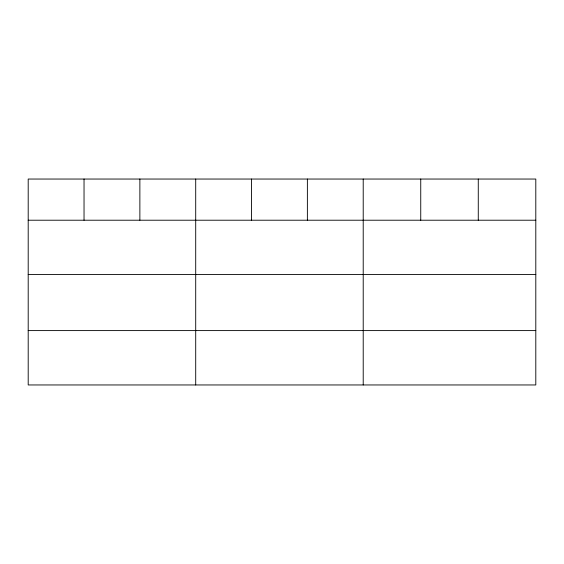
<?xml version="1.0" encoding="UTF-8"?>
<svg xmlns="http://www.w3.org/2000/svg" width="564" height="564" viewBox="0 0 564 564"><rect width="100%" height="100%" fill="white"/><g stroke="black" fill="none" stroke-linecap="round" stroke-linejoin="round"><path stroke-width="0.85" d="M535.8 274.576L535.8 179.042L28.2 179.042L28.2 384.958L535.8 384.958L535.8 274.576L28.2 274.576M28.2 220.214L535.8 220.214M28.2 330.596L535.8 330.596M478.272 179.042L478.272 220.214M420.744 179.042L420.744 220.214M363.216 179.042L363.216 384.958M307.38 179.042L307.38 220.214M251.544 179.042L251.544 220.214M195.708 179.042L195.708 384.958M139.872 179.042L139.872 220.214M84.036 179.042L84.036 220.214"/></g></svg>
